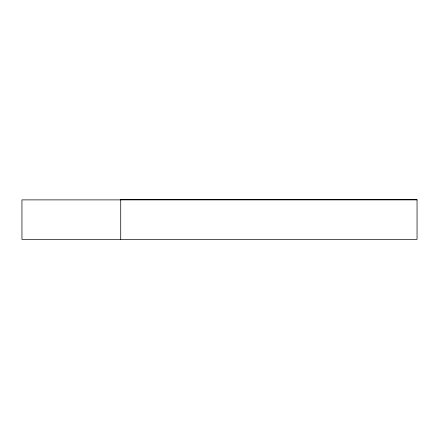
<?xml version="1.0" encoding="UTF-8"?>
<svg xmlns="http://www.w3.org/2000/svg" width="439" height="439" viewBox="0 0 439 439"><rect width="100%" height="100%" fill="white"/><g stroke="black" fill="none" stroke-linecap="round" stroke-linejoin="round"><path stroke-width="0.66" d="M120.725 199.608L417.05 199.608L417.05 239.392L21.95 239.392L21.95 199.882L417.05 199.882M120.725 199.882L120.725 239.392"/></g></svg>
